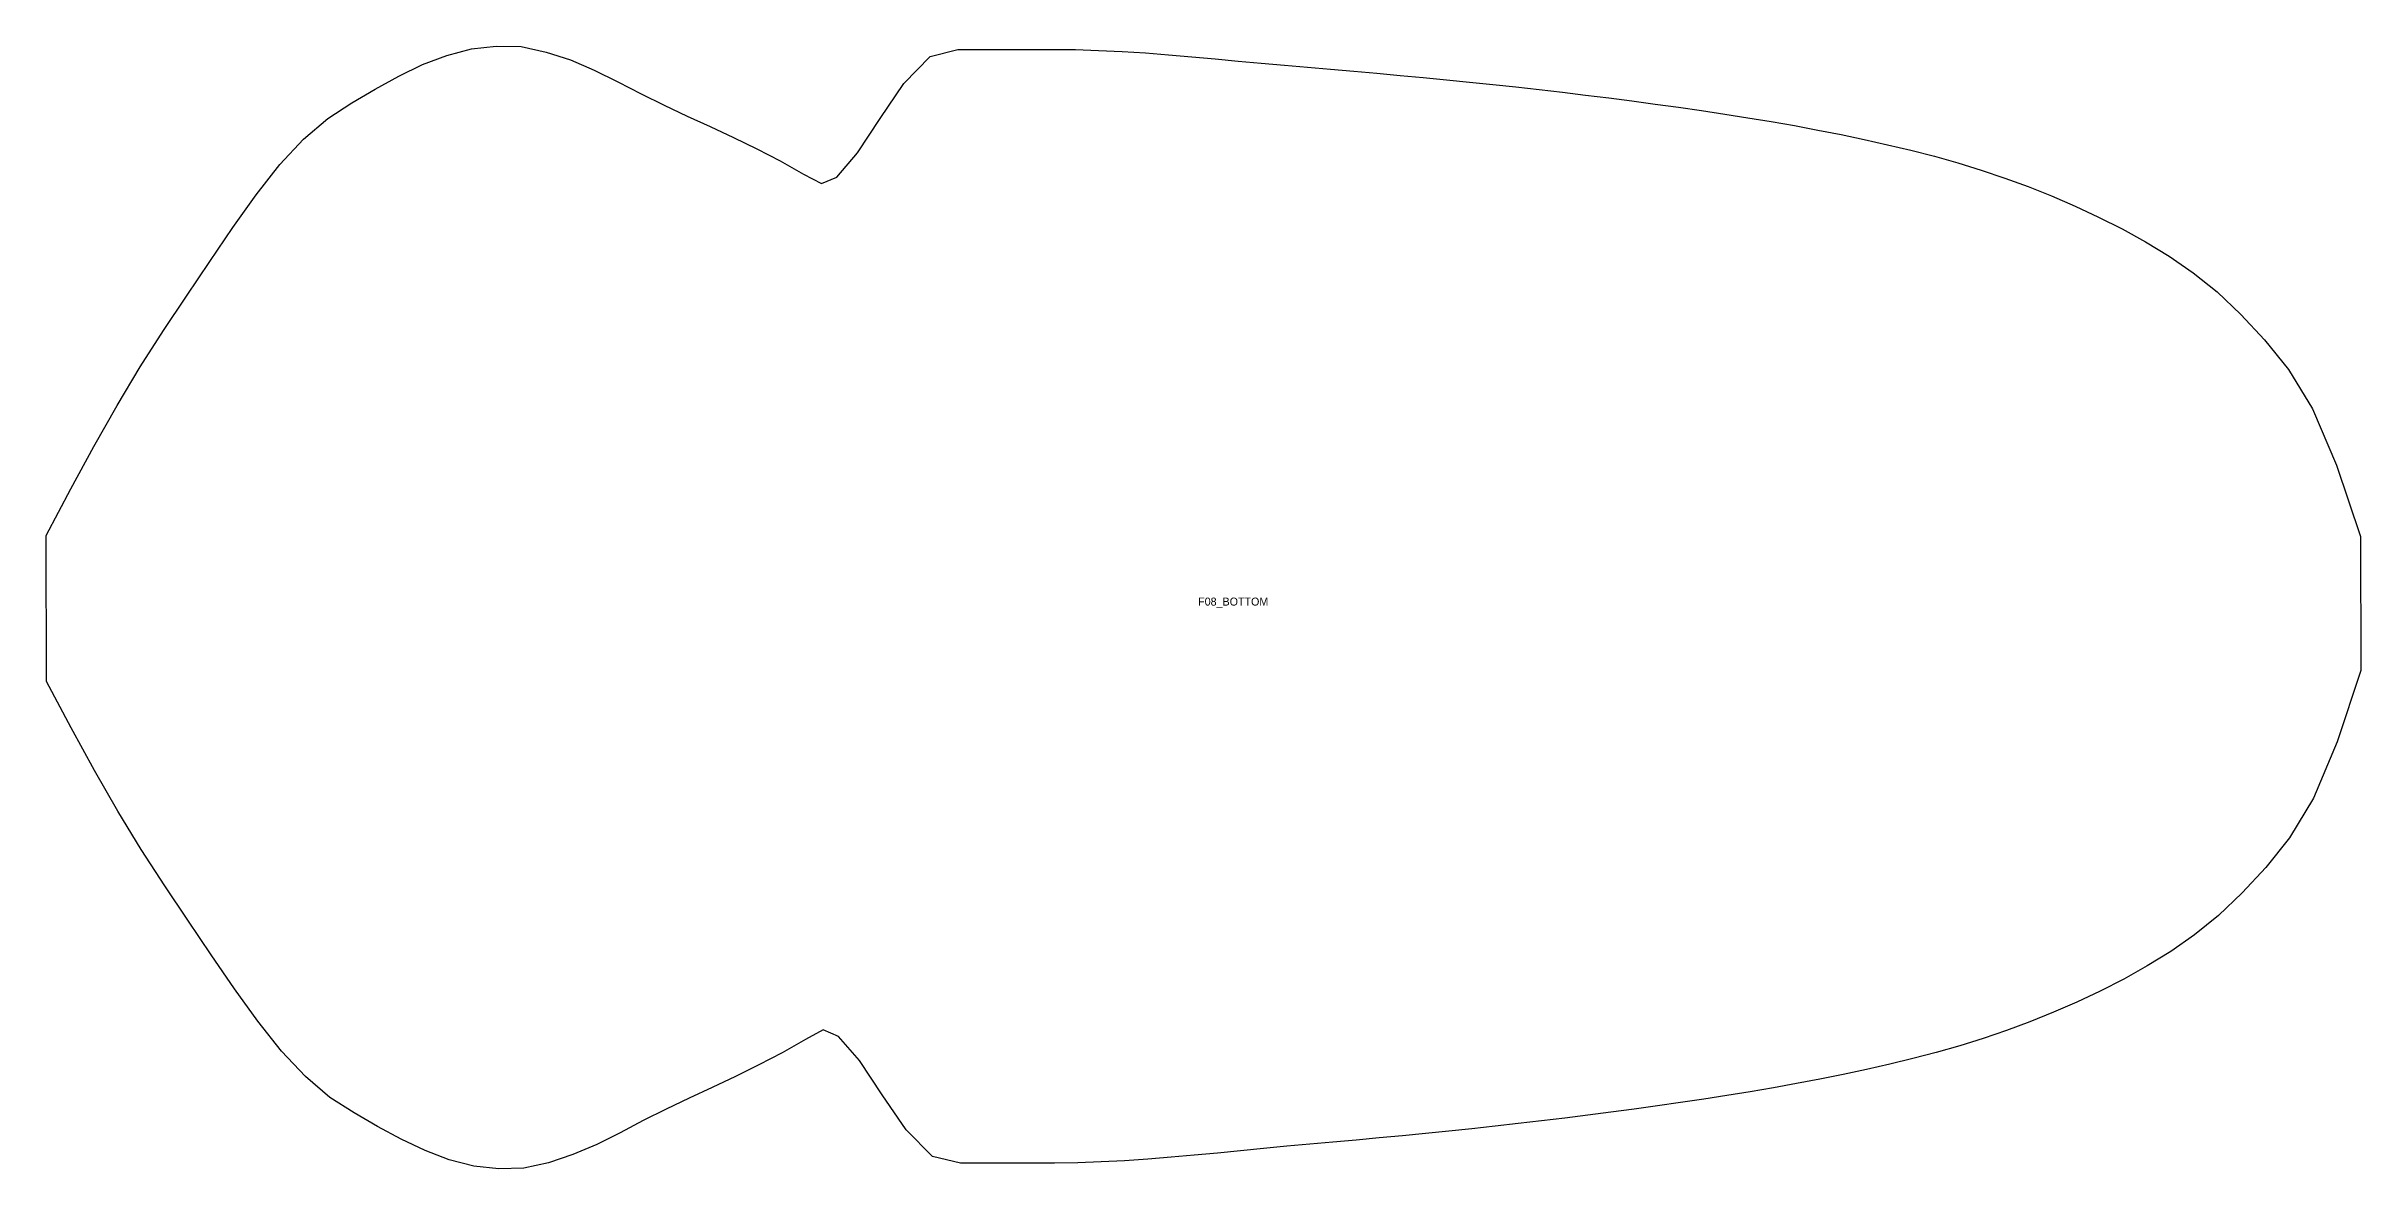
# Model space of a CAD drawing. Header units: millimetres. Extents: x 15 to 6163, y 15 to 1420.
# Drawn here: x 15 to 2329, y 15 to 1138 of the extents above; entities that cross this region are included whole.
import ezdxf

# ---------------------------------------------------------------- set-up
doc = ezdxf.new("R2010")
doc.units = ezdxf.units.MM

msp = doc.modelspace()

# ---------------------------------------------------------------- linework, layer by layer
msp.add_lwpolyline([(15, 648.4), (39.5, 695.1), (62.6, 737.5), (85.8, 778.3), (109, 817), (132.2, 853.4), (155.3, 887.7), (178.4, 922.5), (201.5, 956.5), (224.8, 989.3), (248.4, 1019.4), (272.3, 1044.9), (296.5, 1065.7), (320.5, 1081.2), (344, 1094.9), (367.5, 1107.8), (391.3, 1119.4), (415.5, 1128.7), (440.2, 1135.3), (465, 1137.8), (490, 1137.4), (514.9, 1132), (539.1, 1124.1), (563, 1113.9), (586.6, 1102.3), (609.8, 1090.3), (632.8, 1078.8), (655.7, 1067.9), (678.8, 1057.4), (702.1, 1046.6), (725.5, 1035.1), (749, 1023.2), (772.2, 1009.9), (790.1, 1000.5), (805.4, 1006.9), (826.2, 1031.2), (848.9, 1065.7), (872.6, 1100.6), (898.8, 1127.5), (926.6, 1134.4), (951.2, 1134.5), (974.3, 1134.5), (997.5, 1134.6), (1020.6, 1134.6), (1044, 1134.4), (1067.3, 1133.6), (1090.7, 1132.6), (1114, 1131.1), (1137.2, 1129.3), (1160.5, 1127.3), (1183.7, 1125.2), (1206.8, 1123), (1229.9, 1120.8), (1253, 1118.8), (1276.1, 1116.8), (1299.3, 1114.8), (1322.4, 1112.8), (1345.6, 1110.8), (1368.7, 1108.7), (1391.9, 1106.6), (1415.1, 1104.3), (1438.3, 1102), (1461.4, 1099.6), (1484.6, 1097.1), (1507.8, 1094.5), (1531, 1091.8), (1554.2, 1089), (1577.4, 1086.1), (1600.6, 1083.1), (1623.8, 1080), (1647, 1076.8), (1670.2, 1073.5), (1693.4, 1070), (1716.6, 1066.3), (1739.9, 1062.4), (1763.1, 1058.4), (1786.4, 1054), (1809.7, 1049.4), (1832.9, 1044.5), (1856.2, 1039.3), (1879.6, 1033.8), (1903, 1027.7), (1926.4, 1021.1), (1949.8, 1013.9), (1973.3, 1006), (1996.7, 997.5), (2020.2, 988.1), (2043.7, 978), (2067.1, 967), (2090.7, 955.2), (2114.2, 942.1), (2137.9, 927.8), (2161.7, 911.3), (2185.6, 892), (2209.4, 869.5), (2233.1, 844.2), (2257.1, 814.5), (2281.2, 775), (2305, 718.7), (2329, 647.4), (2329.3, 513.5), (2305.6, 442.1), (2282, 385.7), (2258.1, 346.1), (2234.3, 316.3), (2210.7, 290.9), (2187, 268.3), (2163.2, 248.8), (2139.4, 232.3), (2115.8, 217.9), (2092.3, 204.7), (2068.8, 192.7), (2045.4, 181.7), (2022, 171.5), (1998.5, 162), (1975.1, 153.3), (1951.7, 145.3), (1928.3, 138), (1904.9, 131.3), (1881.6, 125.2), (1858.3, 119.5), (1835, 114.2), (1811.7, 109.2), (1788.5, 104.5), (1765.2, 100.1), (1742, 95.9), (1718.8, 91.9), (1695.5, 88.2), (1672.3, 84.6), (1649.1, 81.1), (1626, 77.8), (1602.8, 74.6), (1579.6, 71.5), (1556.4, 68.5), (1533.3, 65.6), (1510.1, 62.8), (1486.9, 60.1), (1463.7, 57.5), (1440.6, 55), (1417.4, 52.6), (1394.2, 50.3), (1371.1, 48), (1347.9, 45.8), (1324.7, 43.7), (1301.6, 41.6), (1278.5, 39.5), (1255.4, 37.5), (1232.3, 35.3), (1209.2, 33), (1186.1, 30.7), (1162.9, 28.5), (1139.7, 26.4), (1116.4, 24.5), (1093.1, 22.9), (1069.8, 21.8), (1046.4, 20.9), (1023.1, 20.6), (999.9, 20.6), (976.8, 20.5), (953.6, 20.5), (929.1, 20.4), (901.2, 27.1), (874.8, 54), (851, 88.8), (828.2, 123.2), (807.3, 147.4), (792, 153.8), (774.1, 144.2), (750.9, 130.8), (727.5, 118.8), (704.2, 107.3), (680.9, 96.3), (657.8, 85.7), (635, 74.7), (612, 63.1), (588.9, 51), (565.4, 39.3), (541.5, 29.1), (517.3, 21), (492.4, 15.5), (467.4, 15), (442.6, 17.4), (417.9, 23.9), (393.7, 33.1), (369.8, 44.5), (346.2, 57.4), (322.7, 71), (298.6, 86.3), (274.3, 107.1), (250.3, 132.5), (226.6, 162.5), (203.2, 195.1), (179.9, 229.1), (156.7, 263.7), (133.4, 298), (110, 334.2), (86.6, 372.8), (63.3, 413.5), (40, 455.9), (15.3, 502.4), (15, 648.4)], close=True)

# ---------------------------------------------------------------- texts
msp.add_text('F08_BOTTOM', height=8).set_placement((1166.8, 578.3))

doc.saveas('drawing.dxf')
